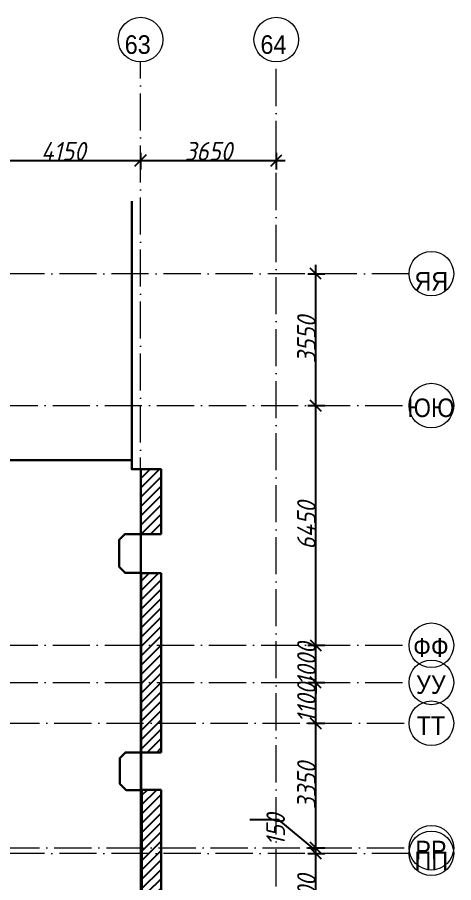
# Model space of a CAD drawing. Header units: millimetres. Extents: x 209 to 1046824, y -248937 to 510758.
# Drawn here: x 680552 to 692283, y 437893 to 461182 of the extents above; entities that cross this region are included whole.
import ezdxf

# ---------------------------------------------------------------- set-up
doc = ezdxf.new("R2010")
doc.units = ezdxf.units.MM
doc.linetypes.add('50_200_ШТРИХ_1Т_ш5_п1_п1_', pattern=[1400, 1000, -200, 0, -200])
doc.layers.add('A-ANNO-DIMS', color=7, linetype='Continuous', lineweight=9)
doc.layers.add('Основные линии', color=7, linetype='Continuous', lineweight=30)
for name, color, linetype, lineweight, true_color in [('Оси-1', 7, 'Continuous', 20, 0xaaaaaa), ('Оси-2', 7, 'Continuous', 9, 0xaaaaaa), ('Оси-3', 7, '50_200_ШТРИХ_1Т_ш5_п1_п1_', 9, 0xaaaaaa)]:
    doc.layers.add(name, color=color, linetype=linetype, lineweight=lineweight, true_color=true_color)
doc.layers.add('Штриховка', color=7, linetype='Continuous')
doc.styles.add('Arial', font='arial.ttf', dxfattribs={"width": 0.9, "height": 500})
doc.styles.add('ISOCPEUR_I_1', font='isocpeui.ttf', dxfattribs={"width": 0.9, "height": 500})
doc.dimstyles.new('ISO-2_5_0_9К_БОЛЬШОЙ', dxfattribs={"dimscale": 304.8, "dimtxt": 497.990588, "dimasz": 0.984252, "dimexe": 0.787402, "dimexo": 0, "dimgap": 0, "dimtad": 1, "dimdec": 0, "dimzin": 0, "dimdsep": 46, "dimtxsty": 'ISOCPEUR_I_1', "dimblk1": 'OBLIQUE', "dimblk2": 'OBLIQUE', "dimsah": 1, "dimcen": 0.09, "dimdle": 0.787402, "dimazin": 0, "dimtfac": 1, "dimtdec": 4, "dimtix": 1, "dimtmove": 0, "dimatfit": 3, "dimfxl": 1, "dimtvp": 1, "dimtolj": 1, "dimtzin": 0, "dimarcsym": 2})
doc.dimstyles.new('ISO-2_5_0_9К_БОЛЬШОЙ_1', dxfattribs={"dimscale": 304.8, "dimtxt": 497.990588, "dimasz": 0.984252, "dimexe": 0.787402, "dimexo": 0, "dimgap": 0, "dimtad": 1, "dimdec": 0, "dimzin": 0, "dimdsep": 46, "dimtxsty": 'ISOCPEUR_I_1', "dimblk1": 'OBLIQUE', "dimblk2": 'OBLIQUE', "dimsah": 1, "dimcen": 0.09, "dimdle": 0.787402, "dimazin": 0, "dimtfac": 1, "dimtdec": 4, "dimtix": 1, "dimtmove": 1, "dimatfit": 3, "dimfxl": 1, "dimtvp": 1, "dimtolj": 1, "dimtzin": 0, "dimarcsym": 2})

# ---------------------------------------------------------------- blocks, each defined once
blk = doc.blocks.new('Ось сетки - Круг_Ø6_00__ISO-2_5_0_9K_-17386508-АИ_План этажа_Стены_3')
at = {"layer": 'Оси-1'}
blk.add_circle((0, 0), 3, dxfattribs=at)
blk = doc.blocks.new('_Oblique')
at = {"color": 0, "linetype": 'ByBlock', "lineweight": -2}
blk.add_line((-0.5, -0.5), (0.5, 0.5), dxfattribs=at)
blk = doc.blocks.new('*D2193')
at = {"layer": 'A-ANNO-DIMS', "color": 0, "lineweight": -2, "transparency": 16777216}
for p, q in [((688575, 436042), (688575, 438922)), ((688363, 438682), (688815, 438682)), ((688363, 436282), (688815, 436282))]:
    blk.add_line(p, q, dxfattribs=at)
at = {"layer": 'Defpoints', "color": 0, "lineweight": 30, "transparency": 16777216}
for p in [(688363, 438682), (688575, 438682), (688363, 436282)]:
    blk.add_point(p, dxfattribs=at)
at = {"layer": 'A-ANNO-DIMS', "color": 0, "lineweight": -2, "transparency": 16777216, "xscale": 300, "yscale": 300, "zscale": 300}
for p, rotation in [((688575, 438682), 90), ((688575, 436282), 270)]:
    blk.add_blockref('_Oblique', p, dxfattribs=dict(at, rotation=rotation))
at = {"layer": 'A-ANNO-DIMS', "color": 0, "transparency": 16777216, "insert": (688325, 437482), "char_height": 500, "width": 1562.92, "attachment_point": 5, "rotation": 90, "style": 'ISOCPEUR_I_1'}
blk.add_mtext('\\A1;2400', dxfattribs=at)
blk = doc.blocks.new('*D2194')
at = {"layer": 'A-ANNO-DIMS', "color": 0, "lineweight": -2, "transparency": 16777216}
for p, q in [((687581, 439580), (686802, 439580)), ((688575, 438757), (687581, 439580)), ((688575, 438442), (688575, 439072)), ((688363, 438832), (688815, 438832)), ((688363, 438682), (688815, 438682))]:
    blk.add_line(p, q, dxfattribs=at)
at = {"layer": 'Defpoints', "color": 0, "lineweight": 30, "transparency": 16777216}
for p in [(688363, 438832), (688575, 438832), (688363, 438682)]:
    blk.add_point(p, dxfattribs=at)
at = {"layer": 'A-ANNO-DIMS', "color": 0, "lineweight": -2, "transparency": 16777216, "xscale": 300, "yscale": 300, "zscale": 300}
for p, rotation in [((688575, 438832), 90), ((688575, 438682), 270)]:
    blk.add_blockref('_Oblique', p, dxfattribs=dict(at, rotation=rotation))
at = {"layer": 'A-ANNO-DIMS', "color": 0, "transparency": 16777216, "insert": (687248, 438891), "char_height": 500, "width": 1022.8, "attachment_point": 1, "rotation": 90, "line_spacing_factor": 1.149209, "style": 'ISOCPEUR_I_1'}
blk.add_mtext('\\A1;150', dxfattribs=at)
blk = doc.blocks.new('*D2195')
at = {"layer": 'A-ANNO-DIMS', "color": 0, "lineweight": -2, "transparency": 16777216}
for p, q in [((688575, 438592), (688575, 442422)), ((688363, 442182), (688815, 442182)), ((688363, 438832), (688815, 438832))]:
    blk.add_line(p, q, dxfattribs=at)
at = {"layer": 'Defpoints', "color": 0, "lineweight": 30, "transparency": 16777216}
for p in [(688363, 442182), (688575, 442182), (688363, 438832)]:
    blk.add_point(p, dxfattribs=at)
at = {"layer": 'A-ANNO-DIMS', "color": 0, "lineweight": -2, "transparency": 16777216, "xscale": 300, "yscale": 300, "zscale": 300}
for p, rotation in [((688575, 442182), 90), ((688575, 438832), 270)]:
    blk.add_blockref('_Oblique', p, dxfattribs=dict(at, rotation=rotation))
at = {"layer": 'A-ANNO-DIMS', "color": 0, "transparency": 16777216, "insert": (688325, 440507), "char_height": 500, "width": 1516.96, "attachment_point": 5, "rotation": 90, "style": 'ISOCPEUR_I_1'}
blk.add_mtext('\\A1;3350', dxfattribs=at)
blk = doc.blocks.new('*D2196')
at = {"layer": 'A-ANNO-DIMS', "color": 0, "lineweight": -2, "transparency": 16777216}
for p, q in [((688575, 441942), (688575, 443522)), ((688363, 443282), (688815, 443282)), ((688363, 442182), (688815, 442182))]:
    blk.add_line(p, q, dxfattribs=at)
at = {"layer": 'Defpoints', "color": 0, "lineweight": 30, "transparency": 16777216}
for p in [(688363, 443282), (688575, 443282), (688363, 442182)]:
    blk.add_point(p, dxfattribs=at)
at = {"layer": 'A-ANNO-DIMS', "color": 0, "lineweight": -2, "transparency": 16777216, "xscale": 300, "yscale": 300, "zscale": 300}
for p, rotation in [((688575, 443282), 90), ((688575, 442182), 270)]:
    blk.add_blockref('_Oblique', p, dxfattribs=dict(at, rotation=rotation))
at = {"layer": 'A-ANNO-DIMS', "color": 0, "transparency": 16777216, "insert": (688325, 442732), "char_height": 500, "width": 1287.11, "attachment_point": 5, "rotation": 90, "style": 'ISOCPEUR_I_1'}
blk.add_mtext('\\A1;1100', dxfattribs=at)
blk = doc.blocks.new('*D2197')
at = {"layer": 'A-ANNO-DIMS', "color": 0, "lineweight": -2, "transparency": 16777216}
for p, q in [((688575, 444282), (688575, 444582)), ((688363, 444282), (688815, 444282)), ((688575, 443282), (688575, 444282)), ((688363, 443282), (688815, 443282)), ((688575, 443282), (688575, 442982))]:
    blk.add_line(p, q, dxfattribs=at)
at = {"layer": 'Defpoints', "color": 0, "lineweight": 30, "transparency": 16777216}
for p in [(688363, 444282), (688575, 444282), (688363, 443282)]:
    blk.add_point(p, dxfattribs=at)
at = {"layer": 'A-ANNO-DIMS', "color": 0, "lineweight": -2, "transparency": 16777216, "xscale": 300, "yscale": 300, "zscale": 300}
for p, rotation in [((688575, 444282), 270), ((688575, 443282), 90)]:
    blk.add_blockref('_Oblique', p, dxfattribs=dict(at, rotation=rotation))
at = {"layer": 'A-ANNO-DIMS', "color": 0, "transparency": 16777216, "insert": (688325, 443782), "char_height": 500, "width": 1402.04, "attachment_point": 5, "rotation": 90, "style": 'ISOCPEUR_I_1'}
blk.add_mtext('\\A1;1000', dxfattribs=at)
blk = doc.blocks.new('*D2198')
at = {"layer": 'A-ANNO-DIMS', "color": 0, "lineweight": -2, "transparency": 16777216}
for p, q in [((688575, 444042), (688575, 450972)), ((688363, 450732), (688815, 450732)), ((688363, 444282), (688815, 444282))]:
    blk.add_line(p, q, dxfattribs=at)
at = {"layer": 'Defpoints', "color": 0, "lineweight": 30, "transparency": 16777216}
for p in [(688363, 450732), (688575, 450732), (688363, 444282)]:
    blk.add_point(p, dxfattribs=at)
at = {"layer": 'A-ANNO-DIMS', "color": 0, "lineweight": -2, "transparency": 16777216, "xscale": 300, "yscale": 300, "zscale": 300}
for p, rotation in [((688575, 450732), 90), ((688575, 444282), 270)]:
    blk.add_blockref('_Oblique', p, dxfattribs=dict(at, rotation=rotation))
at = {"layer": 'A-ANNO-DIMS', "color": 0, "transparency": 16777216, "insert": (688325, 447507), "char_height": 500, "width": 1562.92, "attachment_point": 5, "rotation": 90, "style": 'ISOCPEUR_I_1'}
blk.add_mtext('\\A1;6450', dxfattribs=at)
blk = doc.blocks.new('*D2199')
at = {"layer": 'A-ANNO-DIMS', "color": 0, "lineweight": -2, "transparency": 16777216}
for p, q in [((688575, 450492), (688575, 454522)), ((688363, 454282), (688815, 454282)), ((688363, 450732), (688815, 450732))]:
    blk.add_line(p, q, dxfattribs=at)
at = {"layer": 'Defpoints', "color": 0, "lineweight": 30, "transparency": 16777216}
for p in [(688363, 454282), (688575, 454282), (688363, 450732)]:
    blk.add_point(p, dxfattribs=at)
at = {"layer": 'A-ANNO-DIMS', "color": 0, "lineweight": -2, "transparency": 16777216, "xscale": 300, "yscale": 300, "zscale": 300}
for p, rotation in [((688575, 454282), 90), ((688575, 450732), 270)]:
    blk.add_blockref('_Oblique', p, dxfattribs=dict(at, rotation=rotation))
at = {"layer": 'A-ANNO-DIMS', "color": 0, "transparency": 16777216, "insert": (688325, 452507), "char_height": 500, "width": 1516.96, "attachment_point": 5, "rotation": 90, "style": 'ISOCPEUR_I_1'}
blk.add_mtext('\\A1;3550', dxfattribs=at)
blk = doc.blocks.new('*D2174')
at = {"layer": 'A-ANNO-DIMS', "color": 0, "lineweight": -2, "transparency": 16777216}
for p, q in [((688575, 436042), (688575, 438922)), ((688363, 438682), (688815, 438682)), ((688363, 436282), (688815, 436282))]:
    blk.add_line(p, q, dxfattribs=at)
at = {"layer": 'Defpoints', "color": 0, "lineweight": 30, "transparency": 16777216}
for p in [(688363, 438682), (688575, 438682), (688363, 436282)]:
    blk.add_point(p, dxfattribs=at)
at = {"layer": 'A-ANNO-DIMS', "color": 0, "lineweight": -2, "transparency": 16777216, "xscale": 300, "yscale": 300, "zscale": 300}
for p, rotation in [((688575, 438682), 90), ((688575, 436282), 270)]:
    blk.add_blockref('_Oblique', p, dxfattribs=dict(at, rotation=rotation))
at = {"layer": 'A-ANNO-DIMS', "color": 0, "transparency": 16777216, "insert": (688325, 437482), "char_height": 500, "width": 1562.92, "attachment_point": 5, "rotation": 90, "style": 'ISOCPEUR_I_1'}
blk.add_mtext('\\A1;2400', dxfattribs=at)
blk = doc.blocks.new('*D2175')
at = {"layer": 'A-ANNO-DIMS', "color": 0, "lineweight": -2, "transparency": 16777216}
for p, q in [((687581, 439580), (686802, 439580)), ((688575, 438757), (687581, 439580)), ((688575, 438442), (688575, 439072)), ((688363, 438832), (688815, 438832)), ((688363, 438682), (688815, 438682))]:
    blk.add_line(p, q, dxfattribs=at)
at = {"layer": 'Defpoints', "color": 0, "lineweight": 30, "transparency": 16777216}
for p in [(688363, 438832), (688575, 438832), (688363, 438682)]:
    blk.add_point(p, dxfattribs=at)
at = {"layer": 'A-ANNO-DIMS', "color": 0, "lineweight": -2, "transparency": 16777216, "xscale": 300, "yscale": 300, "zscale": 300}
for p, rotation in [((688575, 438832), 90), ((688575, 438682), 270)]:
    blk.add_blockref('_Oblique', p, dxfattribs=dict(at, rotation=rotation))
at = {"layer": 'A-ANNO-DIMS', "color": 0, "transparency": 16777216, "insert": (687248, 438891), "char_height": 500, "width": 1022.8, "attachment_point": 1, "rotation": 90, "line_spacing_factor": 1.149209, "style": 'ISOCPEUR_I_1'}
blk.add_mtext('\\A1;150', dxfattribs=at)
blk = doc.blocks.new('*D2176')
at = {"layer": 'A-ANNO-DIMS', "color": 0, "lineweight": -2, "transparency": 16777216}
for p, q in [((688575, 438592), (688575, 442422)), ((688363, 442182), (688815, 442182)), ((688363, 438832), (688815, 438832))]:
    blk.add_line(p, q, dxfattribs=at)
at = {"layer": 'Defpoints', "color": 0, "lineweight": 30, "transparency": 16777216}
for p in [(688363, 442182), (688575, 442182), (688363, 438832)]:
    blk.add_point(p, dxfattribs=at)
at = {"layer": 'A-ANNO-DIMS', "color": 0, "lineweight": -2, "transparency": 16777216, "xscale": 300, "yscale": 300, "zscale": 300}
for p, rotation in [((688575, 442182), 90), ((688575, 438832), 270)]:
    blk.add_blockref('_Oblique', p, dxfattribs=dict(at, rotation=rotation))
at = {"layer": 'A-ANNO-DIMS', "color": 0, "transparency": 16777216, "insert": (688325, 440507), "char_height": 500, "width": 1516.96, "attachment_point": 5, "rotation": 90, "style": 'ISOCPEUR_I_1'}
blk.add_mtext('\\A1;3350', dxfattribs=at)
blk = doc.blocks.new('*D2177')
at = {"layer": 'A-ANNO-DIMS', "color": 0, "lineweight": -2, "transparency": 16777216}
for p, q in [((688575, 441942), (688575, 443522)), ((688363, 443282), (688815, 443282)), ((688363, 442182), (688815, 442182))]:
    blk.add_line(p, q, dxfattribs=at)
at = {"layer": 'Defpoints', "color": 0, "lineweight": 30, "transparency": 16777216}
for p in [(688363, 443282), (688575, 443282), (688363, 442182)]:
    blk.add_point(p, dxfattribs=at)
at = {"layer": 'A-ANNO-DIMS', "color": 0, "lineweight": -2, "transparency": 16777216, "xscale": 300, "yscale": 300, "zscale": 300}
for p, rotation in [((688575, 443282), 90), ((688575, 442182), 270)]:
    blk.add_blockref('_Oblique', p, dxfattribs=dict(at, rotation=rotation))
at = {"layer": 'A-ANNO-DIMS', "color": 0, "transparency": 16777216, "insert": (688325, 442732), "char_height": 500, "width": 1287.11, "attachment_point": 5, "rotation": 90, "style": 'ISOCPEUR_I_1'}
blk.add_mtext('\\A1;1100', dxfattribs=at)
blk = doc.blocks.new('*D2178')
at = {"layer": 'A-ANNO-DIMS', "color": 0, "lineweight": -2, "transparency": 16777216}
for p, q in [((688575, 444282), (688575, 444582)), ((688363, 444282), (688815, 444282)), ((688575, 443282), (688575, 444282)), ((688363, 443282), (688815, 443282)), ((688575, 443282), (688575, 442982))]:
    blk.add_line(p, q, dxfattribs=at)
at = {"layer": 'Defpoints', "color": 0, "lineweight": 30, "transparency": 16777216}
for p in [(688363, 444282), (688575, 444282), (688363, 443282)]:
    blk.add_point(p, dxfattribs=at)
at = {"layer": 'A-ANNO-DIMS', "color": 0, "lineweight": -2, "transparency": 16777216, "xscale": 300, "yscale": 300, "zscale": 300}
for p, rotation in [((688575, 444282), 270), ((688575, 443282), 90)]:
    blk.add_blockref('_Oblique', p, dxfattribs=dict(at, rotation=rotation))
at = {"layer": 'A-ANNO-DIMS', "color": 0, "transparency": 16777216, "insert": (688325, 443782), "char_height": 500, "width": 1402.04, "attachment_point": 5, "rotation": 90, "style": 'ISOCPEUR_I_1'}
blk.add_mtext('\\A1;1000', dxfattribs=at)
blk = doc.blocks.new('*D2179')
at = {"layer": 'A-ANNO-DIMS', "color": 0, "lineweight": -2, "transparency": 16777216}
for p, q in [((688575, 444042), (688575, 450972)), ((688363, 450732), (688815, 450732)), ((688363, 444282), (688815, 444282))]:
    blk.add_line(p, q, dxfattribs=at)
at = {"layer": 'Defpoints', "color": 0, "lineweight": 30, "transparency": 16777216}
for p in [(688363, 450732), (688575, 450732), (688363, 444282)]:
    blk.add_point(p, dxfattribs=at)
at = {"layer": 'A-ANNO-DIMS', "color": 0, "lineweight": -2, "transparency": 16777216, "xscale": 300, "yscale": 300, "zscale": 300}
for p, rotation in [((688575, 450732), 90), ((688575, 444282), 270)]:
    blk.add_blockref('_Oblique', p, dxfattribs=dict(at, rotation=rotation))
at = {"layer": 'A-ANNO-DIMS', "color": 0, "transparency": 16777216, "insert": (688325, 447507), "char_height": 500, "width": 1562.92, "attachment_point": 5, "rotation": 90, "style": 'ISOCPEUR_I_1'}
blk.add_mtext('\\A1;6450', dxfattribs=at)
blk = doc.blocks.new('*D2180')
at = {"layer": 'A-ANNO-DIMS', "color": 0, "lineweight": -2, "transparency": 16777216}
for p, q in [((688575, 450492), (688575, 454522)), ((688363, 454282), (688815, 454282)), ((688363, 450732), (688815, 450732))]:
    blk.add_line(p, q, dxfattribs=at)
at = {"layer": 'Defpoints', "color": 0, "lineweight": 30, "transparency": 16777216}
for p in [(688363, 454282), (688575, 454282), (688363, 450732)]:
    blk.add_point(p, dxfattribs=at)
at = {"layer": 'A-ANNO-DIMS', "color": 0, "lineweight": -2, "transparency": 16777216, "xscale": 300, "yscale": 300, "zscale": 300}
for p, rotation in [((688575, 454282), 90), ((688575, 450732), 270)]:
    blk.add_blockref('_Oblique', p, dxfattribs=dict(at, rotation=rotation))
at = {"layer": 'A-ANNO-DIMS', "color": 0, "transparency": 16777216, "insert": (688325, 452507), "char_height": 500, "width": 1516.96, "attachment_point": 5, "rotation": 90, "style": 'ISOCPEUR_I_1'}
blk.add_mtext('\\A1;3550', dxfattribs=at)
blk = doc.blocks.new('*D2186')
at = {"layer": 'A-ANNO-DIMS', "color": 0, "lineweight": -2, "transparency": 16777216}
for p, q in [((679715, 457539), (679715, 457087)), ((683865, 457539), (683865, 457087)), ((679475, 457327), (684105, 457327))]:
    blk.add_line(p, q, dxfattribs=at)
at = {"layer": 'Defpoints', "color": 0, "lineweight": 30, "transparency": 16777216}
for p in [(679715, 457539), (683865, 457539), (683865, 457327)]:
    blk.add_point(p, dxfattribs=at)
at = {"layer": 'A-ANNO-DIMS', "color": 0, "lineweight": -2, "transparency": 16777216, "xscale": 300, "yscale": 300, "zscale": 300, "rotation": 180}
blk.add_blockref('_Oblique', (679715, 457327), dxfattribs=at)
at = {"layer": 'A-ANNO-DIMS', "color": 0, "lineweight": -2, "transparency": 16777216, "xscale": 300, "yscale": 300, "zscale": 300}
blk.add_blockref('_Oblique', (683865, 457327), dxfattribs=at)
at = {"layer": 'A-ANNO-DIMS', "color": 0, "transparency": 16777216, "insert": (681790, 457577), "char_height": 500, "width": 1448, "attachment_point": 5, "style": 'ISOCPEUR_I_1'}
blk.add_mtext('\\A1;4150', dxfattribs=at)
blk = doc.blocks.new('*D2187')
at = {"layer": 'A-ANNO-DIMS', "color": 0, "lineweight": -2, "transparency": 16777216}
for p, q in [((683865, 457539), (683865, 457087)), ((687515, 457539), (687515, 457087)), ((683625, 457327), (687755, 457327))]:
    blk.add_line(p, q, dxfattribs=at)
at = {"layer": 'Defpoints', "color": 0, "lineweight": 30, "transparency": 16777216}
for p in [(683865, 457539), (687515, 457539), (687515, 457327)]:
    blk.add_point(p, dxfattribs=at)
at = {"layer": 'A-ANNO-DIMS', "color": 0, "lineweight": -2, "transparency": 16777216, "xscale": 300, "yscale": 300, "zscale": 300, "rotation": 180}
blk.add_blockref('_Oblique', (683865, 457327), dxfattribs=at)
at = {"layer": 'A-ANNO-DIMS', "color": 0, "lineweight": -2, "transparency": 16777216, "xscale": 300, "yscale": 300, "zscale": 300}
blk.add_blockref('_Oblique', (687515, 457327), dxfattribs=at)
at = {"layer": 'A-ANNO-DIMS', "color": 0, "transparency": 16777216, "insert": (685690, 457577), "char_height": 500, "width": 1516.96, "attachment_point": 5, "style": 'ISOCPEUR_I_1'}
blk.add_mtext('\\A1;3650', dxfattribs=at)

msp = doc.modelspace()

# ---------------------------------------------------------------- hatches: boundary and pattern name
at = {"layer": 'Штриховка', "transparency": 33554559}
h = msp.add_hatch(dxfattribs=at)
h.set_pattern_fill('ANSI31', color=1, scale=56)
h.paths.add_polyline_path([(684418.7, 449020.4), (683874.8, 449020.4), (683874.8, 447270.4), (684418.7, 447270.4)])
h.paths.add_polyline_path([(684418.7, 446226.6), (683880.4, 446226.6), (683880.4, 441400.8), (684418.7, 441400.8)])
h.paths.add_polyline_path([(684418.7, 440395.8), (683880.4, 440395.8), (683880.4, 441400.8), (683874.8, 441400.8), (683874.8, 440385.5), (683902.5, 440385.5), (683902.5, 437645.5), (684418.7, 437645.5)])
h.paths.add_polyline_path([(684418.7, 437096.3), (683907.5, 437096.3), (683907.5, 432055.5), (684418.7, 432055.5)])
h.paths.add_polyline_path([(684418.7, 431332.7), (683908.5, 431332.7), (683908.5, 429030.5), (684418.7, 429030.5)])
h.paths.add_polyline_path([(684418.7, 428103.9), (683915.5, 428103.9), (683915.5, 423708.5), (684418.7, 423708.5)])

# ---------------------------------------------------------------- linework, layer by layer
at = {"lineweight": 30}
for points in [[(683902.5, 437645.5), (683902.5, 440385.5), (683474.5, 440385.5), (683304.8, 440555.2), (683304.8, 441245.2), (683460.4, 441400.8), (683880.4, 441400.8), (683880.4, 446230.8), (683450.4, 446230.8), (683287.8, 446393.4), (683287.8, 447118.4), (683439.8, 447270.4), (683874.8, 447270.4), (683874.8, 449020.4), (683629.8, 449020.4), (683629.8, 449265.4), (683629.8, 456237.4)], [(683629.8, 449265.4), (676657.8, 449265.4), (676657.8, 449055.4), (676117.8, 449055.4), (676117.8, 449055.4)]]:
    msp.add_lwpolyline(points, dxfattribs=at)
at = {"layer": 'Оси-3'}
for p, q in [((683864.8, 416132.4), (683864.8, 459982.3)), ((687514.8, 416790.5), (687514.8, 459982.3)), ((691082.8, 454282.4), (649300.8, 454282.4)), ((649300.8, 450732.1), (691082.8, 450732.1)), ((649300.8, 444282.4), (691082.8, 444282.4)), ((649300.8, 443282.4), (691082.8, 443282.4)), ((668946, 442182.4), (691082.8, 442182.4)), ((668946, 438832.4), (691082.8, 438832.4)), ((691082.8, 438682.4), (649300.8, 438682.4))]:
    msp.add_line(p, q, dxfattribs=at)
at = {"layer": 'Основные линии', "color": 40, "true_color": 0xf8d731}
for points in [[(684418.7, 428103.9), (684418.7, 423708.5), (683874.8, 423708.5), (683874.8, 449020.4), (684418.7, 449020.4), (684418.7, 447270.4)], [(684418.7, 446226.6), (683874.8, 446226.6), (683874.8, 447270.4), (684418.7, 447270.4)], [(684418.7, 446226.6), (684418.7, 441400.8)], [(684418.7, 440395.8), (683880.4, 440395.8), (683880.4, 441400.8), (684418.7, 441400.8)], [(684418.7, 440395.8), (684418.7, 437645.5)]]:
    msp.add_lwpolyline(points, dxfattribs=at)

# ---------------------------------------------------------------- block references
at = {"layer": 'Оси-1', "xscale": 199.9999999999999, "yscale": 199.9999999999999, "zscale": 199.9999999999999}
for p in [(683864.8, 460582.3), (687514.8, 460582.3), (687514.8, 460582.3)]:
    msp.add_blockref('Ось сетки - Круг_Ø6_00__ISO-2_5_0_9K_-17386508-АИ_План этажа_Стены_3', p, dxfattribs=at)
for p, rotation in [((691682.8, 454282.4), 89.9999999999998), ((691682.8, 450732.1), 269.9999999999995), ((691682.8, 444282.4), 269.9999999999995), ((691682.8, 443282.4), 269.9999999999995), ((691682.8, 442182.4), 269.9999999999995), ((691682.8, 438832.4), 269.9999999999995), ((691682.8, 438682.4), 89.99999999999982)]:
    msp.add_blockref('Ось сетки - Круг_Ø6_00__ISO-2_5_0_9K_-17386508-АИ_План этажа_Стены_3', p, dxfattribs=dict(at, rotation=rotation))

# ---------------------------------------------------------------- texts
at = {"layer": 'Оси-2', "char_height": 500, "attachment_point": 5, "line_spacing_factor": 0.936439, "style": 'Arial'}
for s, insert, width in [('\\pxqc,t4.572,9.144,13.716,18.288,22.86,27.432,32.004,36.576,41.148,45.72,50.292,54.864,59.436,64.008,68.58,73.152,77.724,82.296,86.868,91.44,96.012,100.584,105.156,109.728,114.3,118.872,123.444,128.016,132.588,137.16,141.732,146.304;{63}', (683788.8, 460444.9), 702), ('\\pxqc,t4.572,9.144,13.716,18.288,22.86,27.432,32.004,36.576,41.148,45.72,50.292,54.864,59.436,64.008,68.58,73.152,77.724,82.296,86.868,91.44,96.012,100.584,105.156,109.728,114.3,118.872,123.444,128.016,132.588,137.16,141.732,146.304;{64}', (687438.8, 460444.9), 702), ('\\pxqc,t4.572,9.144,13.716,18.288,22.86,27.432,32.004,36.576,41.148,45.72,50.292,54.864,59.436,64.008,68.58,73.152,77.724,82.296,86.868,91.44,96.012,100.584,105.156,109.728,114.3,118.872,123.444,128.016,132.588,137.16,141.732,146.304;{64}', (687438.8, 460444.9), 702), ('\\pxqc,t4.572,9.144,13.716,18.288,22.86,27.432,32.004,36.576,41.148,45.72,50.292,54.864,59.436,64.008,68.58,73.152,77.724,82.296,86.868,91.44,96.012,100.584,105.156,109.728,114.3,118.872,123.444,128.016,132.588,137.16,141.732,146.304;{ЯЯ}', (691682.5, 454079.5), 916.2), ('\\pxqc,t4.572,9.144,13.716,18.288,22.86,27.432,32.004,36.576,41.148,45.72,50.292,54.864,59.436,64.008,68.58,73.152,77.724,82.296,86.868,91.44,96.012,100.584,105.156,109.728,114.3,118.872,123.444,128.016,132.588,137.16,141.732,146.304;{ЮЮ}', (691672.2, 450670.3), 1297.8), ('\\pxqc,t4.572,9.144,13.716,18.288,22.86,27.432,32.004,36.576,41.148,45.72,50.292,54.864,59.436,64.008,68.58,73.152,77.724,82.296,86.868,91.44,96.012,100.584,105.156,109.728,114.3,118.872,123.444,128.016,132.588,137.16,141.732,146.304;{ФФ}', (691671.3, 444220.7), 964.8), ('\\pxqc,t4.572,9.144,13.716,18.288,22.86,27.432,32.004,36.576,41.148,45.72,50.292,54.864,59.436,64.008,68.58,73.152,77.724,82.296,86.868,91.44,96.012,100.584,105.156,109.728,114.3,118.872,123.444,128.016,132.588,137.16,141.732,146.304;{УУ}', (691671.3, 443220.7), 822.6), ('\\pxqc,t4.572,9.144,13.716,18.288,22.86,27.432,32.004,36.576,41.148,45.72,50.292,54.864,59.436,64.008,68.58,73.152,77.724,82.296,86.868,91.44,96.012,100.584,105.156,109.728,114.3,118.872,123.444,128.016,132.588,137.16,141.732,146.304;{ТТ}', (691672.2, 442120.7), 797.4), ('\\pxqc,t4.572,9.144,13.716,18.288,22.86,27.432,32.004,36.576,41.148,45.72,50.292,54.864,59.436,64.008,68.58,73.152,77.724,82.296,86.868,91.44,96.012,100.584,105.156,109.728,114.3,118.872,123.444,128.016,132.588,137.16,141.732,146.304;{РР}', (691671.3, 438770.7), 846), ('\\pxqc,t4.572,9.144,13.716,18.288,22.86,27.432,32.004,36.576,41.148,45.72,50.292,54.864,59.436,64.008,68.58,73.152,77.724,82.296,86.868,91.44,96.012,100.584,105.156,109.728,114.3,118.872,123.444,128.016,132.588,137.16,141.732,146.304;{ПП}', (691682.5, 438479.5), 916.2)]:
    msp.add_mtext(s, dxfattribs=dict(at, insert=insert, width=width))

# ---------------------------------------------------------------- dimensions: what is measured, and where the dimension line sits
at = {"layer": 'A-ANNO-DIMS'}
for base, p1, p2, override, picture, middle in [((683864.8, 457326.7), (679714.8, 457538.8), (683864.8, 457538.8), {"dimpost": '<>', "dimfxl": 4150}, '*D2186', (681789.8, 457576.7)), ((687514.8, 457326.7), (683864.8, 457538.8), (687514.8, 457538.8), {"dimpost": '<>', "dimfxl": 3650}, '*D2187', (685689.8, 457576.7))]:
    dim = msp.add_linear_dim(base=base, p1=p1, p2=p2, dimstyle='ISO-2_5_0_9К_БОЛЬШОЙ', override=override, dxfattribs=at)
    dim.commit()
    dim.dimension.update_dxf_attribs({"geometry": picture, "text_midpoint": middle})
for base, p1, p2, override, picture, middle in [((688575.2, 454282.4), (688363.1, 450732.1), (688363.1, 454282.4), {"dimpost": '<>', "dimfxl": 3550.347485}, '*D2199', (688325.2, 452507.2)), ((688575.2, 454282.4), (688363.1, 450732.1), (688363.1, 454282.4), {"dimpost": '<>', "dimfxl": 3550.347485}, '*D2180', (688325.2, 452507.2)), ((688575.2, 450732.1), (688363.1, 444282.4), (688363.1, 450732.1), {"dimpost": '<>', "dimfxl": 6449.652515}, '*D2198', (688325.2, 447507.2)), ((688575.2, 450732.1), (688363.1, 444282.4), (688363.1, 450732.1), {"dimpost": '<>', "dimfxl": 6449.652515}, '*D2179', (688325.2, 447507.2)), ((688575.2, 444282.4), (688363.1, 443282.4), (688363.1, 444282.4), {"dimpost": '<>', "dimfxl": 1000}, '*D2197', (688325.2, 443782.4)), ((688575.2, 444282.4), (688363.1, 443282.4), (688363.1, 444282.4), {"dimpost": '<>', "dimfxl": 1000}, '*D2178', (688325.2, 443782.4)), ((688575.2, 443282.4), (688363.1, 442182.4), (688363.1, 443282.4), {"dimpost": '<>', "dimfxl": 1100}, '*D2196', (688325.2, 442732.4)), ((688575.2, 443282.4), (688363.1, 442182.4), (688363.1, 443282.4), {"dimpost": '<>', "dimfxl": 1100}, '*D2177', (688325.2, 442732.4)), ((688575.2, 442182.4), (688363.1, 438832.4), (688363.1, 442182.4), {"dimpost": '<>', "dimfxl": 3350}, '*D2195', (688325.2, 440507.4)), ((688575.2, 442182.4), (688363.1, 438832.4), (688363.1, 442182.4), {"dimpost": '<>', "dimfxl": 3350}, '*D2176', (688325.2, 440507.4)), ((688575.2, 438682.4), (688363.1, 436282.4), (688363.1, 438682.4), {"dimpost": '<>', "dimfxl": 2400}, '*D2193', (688325.2, 437482.4)), ((688575.2, 438682.4), (688363.1, 436282.4), (688363.1, 438682.4), {"dimpost": '<>', "dimfxl": 2400}, '*D2174', (688325.2, 437482.4))]:
    dim = msp.add_linear_dim(base=base, p1=p1, p2=p2, angle=90, dimstyle='ISO-2_5_0_9К_БОЛЬШОЙ', override=override, dxfattribs=at)
    dim.commit()
    dim.dimension.update_dxf_attribs({"geometry": picture, "text_midpoint": middle})
for picture in ['*D2194', '*D2175']:
    dim = msp.add_linear_dim(base=(688575.2, 438832.4), p1=(688363.1, 438682.4), p2=(688363.1, 438832.4), angle=90, dimstyle='ISO-2_5_0_9К_БОЛЬШОЙ_1', override={"dimpost": '<>', "dimfxl": 150}, dxfattribs=at)
    dim.commit()
    dim.dimension.update_dxf_attribs({"geometry": picture, "text_midpoint": (687580.9, 439580.2), "dimtype": 160, "text_rotation": 90})

doc.saveas('drawing.dxf')
